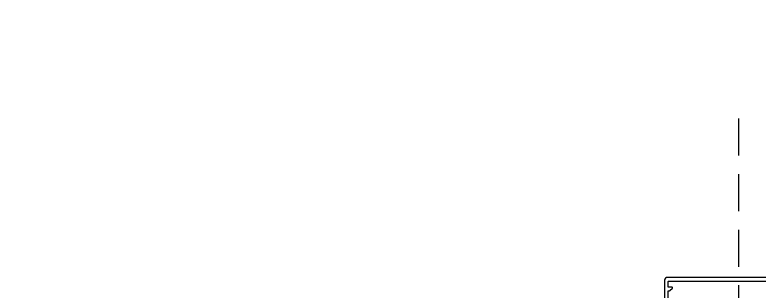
# Model space of a CAD drawing. Header units: inches. Extents: x 21 to 38546, y 13 to 15001.
# Drawn here: x 5256.68 to 5281.83, y 2602.12 to 2611.44 of the extents above; entities that cross this region are included whole.
import ezdxf

# ---------------------------------------------------------------- set-up
doc = ezdxf.new("R2010")
doc.units = ezdxf.units.IN
doc.header["$MEASUREMENT"] = 0
doc.linetypes.add('1+1 dbx a2$0$374_BLD_A1_BLOK_2$0$HIDDEN', pattern=[0.375, 0.25, -0.125])
for name, color, linetype, lineweight in [('Z_MİM_-KM-PATTERN-00', 8, 'Continuous', 25), ('Z_MİM_-KM-STRS', 8, 'Continuous', 25), ('Z_MİM_00', 8, 'Continuous', 25), ('Z_MİM_ALUMINIUM', 8, 'Continuous', 25)]:
    doc.layers.add(name, color=color, linetype=linetype, lineweight=lineweight)

# ---------------------------------------------------------------- blocks, each defined once
blk = doc.blocks.new('TRETUVAR')
at = {"layer": 'Z_MİM_-KM-PATTERN-00'}
h = blk.add_hatch(dxfattribs=at)
h.set_pattern_fill('AR-B816', color=256, scale=0.3, angle=90)
h.set_pattern_definition([(90, (21322.77, 490.03), (-60.96, 4e-15), []), (180, (21322.77, 490.03), (-60.96, -60.96), [60.96, -60.96])])
h.paths.add_polyline_path([(22632.772, 2700.032), (19252.772, 2700.032), (19252.772, 2750.032), (19097.772, 2750.032), (19097.772, 2610.032), (22542.772, 2610.032), (22542.772, 2080.13), (22697.772, 2080.13), (22697.772, 1460.13), (22542.772, 1460.13), (22542.772, 980.032), (21222.771, 980.032), (21222.771, 590.032), (20152.772, 590.032), (20152.772, 980.032), (19012.772, 980.032), (19012.775, 1635.031), (18722.771, 1635.031), (18722.772, 2610.032), (18807.772, 2610.032), (18807.772, 2750.032), (18632.772, 2750.032), (18632.771, 1545.031), (18922.774, 1545.031), (18922.771, 890.032), (19882.772, 890.032), (19882.772, 665.017), (20022.751, 665.033), (20022.77, 490.032), (21322.771, 490.032), (21322.771, 890.032), (22632.772, 890.032), (22632.772, 1220.13), (22797.772, 1220.13), (22797.772, 2180.13), (22632.772, 2180.13)])
h.paths.add_polyline_path([(19082.772, 2750.032), (18822.772, 2750.032), (18822.772, 2610.032), (19082.772, 2610.032)], flags=16)
blk = doc.blocks.new('-KM-AL3 420_900')
at = {"linetype": '1+1 dbx a2$0$374_BLD_A1_BLOK_2$0$HIDDEN', "ltscale": 5}
blk.add_lwpolyline([(3678.767, 2320.59), (3678.767, 2291.577)], dxfattribs=at)
at = {"layer": 'Z_MİM_ALUMINIUM'}
blk.add_lwpolyline([(3681.167, 2315.231), (3676.367, 2315.231, 0.414214), (3676.267, 2315.131), (3676.267, 2313.751, 0.544797), (3676.295, 2313.733, 0.47748), (3676.392, 2313.811), (3676.392, 2313.922), (3676.497, 2314.148, 0.339454), (3676.471, 2314.267), (3676.404, 2314.323, -0.221695), (3676.387, 2314.361), (3676.387, 2314.781), (3676.437, 2314.781, 0.198912), (3676.451, 2314.787), (3676.531, 2314.867, 0.668179), (3676.517, 2314.901), (3676.387, 2314.901), (3676.387, 2315.081, -0.414214), (3676.407, 2315.101), (3681.127, 2315.101, -0.414214)], format="xyb", dxfattribs=at)

msp = doc.modelspace()

# ---------------------------------------------------------------- block references
at = {"layer": 'Z_MİM_-KM-STRS'}
msp.add_blockref('TRETUVAR', (-15696.014, -12.949), dxfattribs=at)

# ---------------------------------------------------------------- next in the draw order: block references
at = {"layer": 'Z_MİM_00'}
msp.add_blockref('-KM-AL3 420_900', (1602.371, 287.352), dxfattribs=at)

doc.saveas('drawing.dxf')
